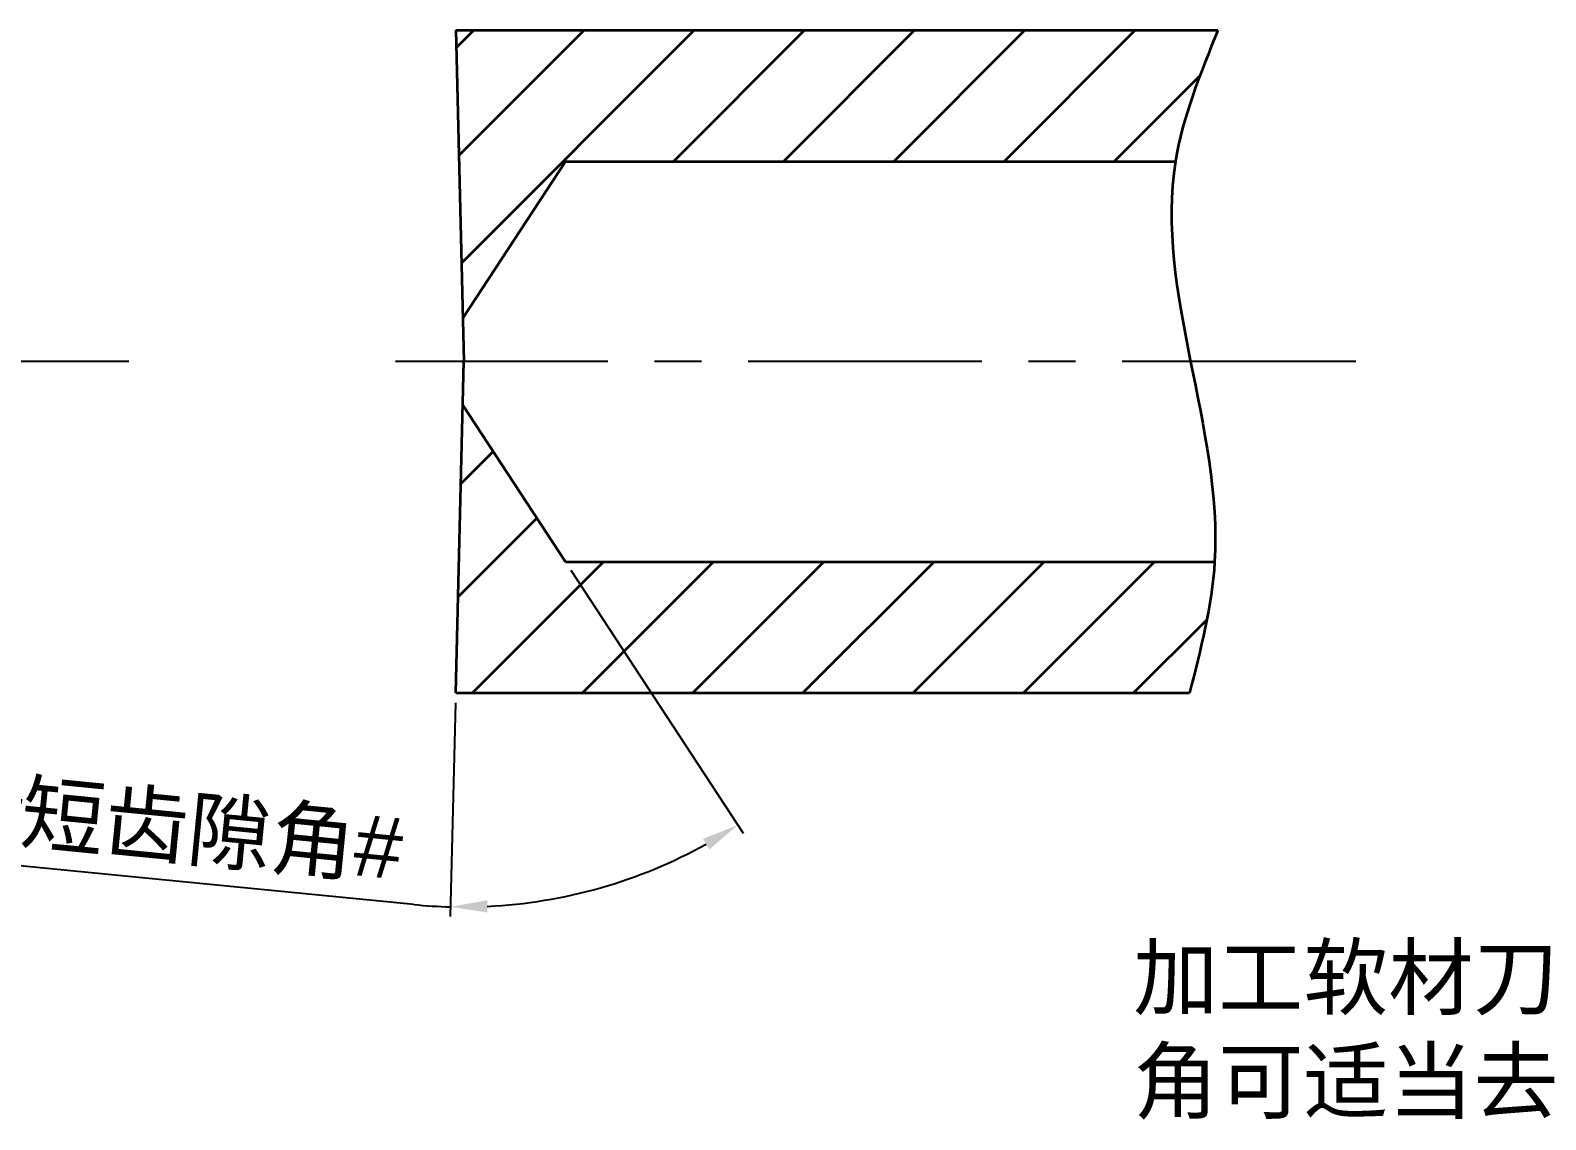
# Model space of a CAD drawing. Header units: inches. Extents: x 0 to 297, y 0 to 210.
# Drawn here: x 79.7 to 141.5, y 59.1 to 103.5 of the extents above; entities that cross this region are included whole.
import ezdxf

# ---------------------------------------------------------------- set-up
doc = ezdxf.new("R2010")
doc.units = ezdxf.units.IN
doc.header["$MEASUREMENT"] = 0
doc.linetypes.add('CENTER', pattern=[50.8, 31.75, -6.35, 6.35, -6.35])
doc.linetypes.add('JIS_09_08', pattern=[10.75, 8, -0.55, 0.55, -0.55, 0.55, -0.55])
doc.layers.add('中心线', color=2, linetype='JIS_09_08')
doc.layers.add('标注', color=3, linetype='Continuous')
doc.layers.add('轮廓', color=4, linetype='Continuous', lineweight=35)
doc.styles.get("Standard").update_dxf_attribs({"font": 'arial.ttf'})
doc.dimstyles.new('ISO-25-A', dxfattribs={"dimtxt": 2.5, "dimasz": 1.5, "dimexe": 0.4, "dimexo": 0.4, "dimgap": 0.4, "dimtad": 1, "dimdec": 3, "dimtxsty": 'Standard', "dimcen": 2.5, "dimclrd": 256, "dimclre": 256, "dimclrt": 256, "dimadec": 0, "dimazin": 0, "dimtfac": 1, "dimtdec": 3, "dimtmove": 0, "dimatfit": 3, "dimfxl": 1, "dimarcsym": 0})

# ---------------------------------------------------------------- blocks, each defined once
blk = doc.blocks.new('*D29')
at = {"layer": 'Defpoints', "color": 0, "transparency": 16777216}
for p in [(97.374, 88.213), (97.374, 88.213), (101.554, 81.823), (97.084, 76.483), (104.921, 69.204)]:
    blk.add_point(p, dxfattribs=at)
at = {"layer": '标注', "lineweight": -2, "transparency": 16777216}
for p, q in [((101.773, 81.488), (108.789, 70.763)), ((97.074, 76.083), (96.859, 67.367)), ((95.372, 67.859), (76.556, 69.711))]:
    blk.add_line(p, q, dxfattribs=at)
for start, end in [(272.787, 298.98736), (264.38054, 268.58377)]:
    blk.add_arc((97.374, 88.213), 20.452, start, end, dxfattribs=at)
at = {"layer": '标注', "transparency": 16777216}
for points in [[(107.156, 70.537), (107.415, 70.109), (108.57, 71.098)], [(98.372, 67.535), (98.366, 68.035), (96.869, 67.767)]]:
    blk.add_solid(points, dxfattribs=at)
at = {"layer": '标注', "transparency": 16777216, "insert": (86.165, 70.83), "char_height": 2.5, "attachment_point": 5, "rotation": 354.38054}
blk.add_mtext('#短齿隙角#', dxfattribs=at)

msp = doc.modelspace()

# ---------------------------------------------------------------- hatches: boundary and pattern name
at = {"layer": '轮廓'}
h = msp.add_hatch(dxfattribs=at)
h.set_pattern_fill('ANSI31', color=256)
h.set_pattern_definition([(45, (182.0507, 3.6213), (-2.245064, 2.245064), [])])
edge = h.paths.add_edge_path()
edge.add_line((97.0815, 103.4826), (97.3701, 91.7544))
edge.add_line((97.3701, 91.7544), (101.5513, 98.1426))
edge.add_line((101.5513, 98.1426), (126.4034, 98.1426))
edge.add_spline(control_points=[(126.4034, 98.1426), (126.6952, 99.9496), (127.413, 101.7161), (128.1308, 103.4826)], knot_values=[0, 0, 0, 0, 5.6125035, 5.6125035, 5.6125035, 5.6125035], degree=3, periodic=0)
edge.add_line((128.1308, 103.4826), (97.0815, 103.4826))
edge = h.paths.add_edge_path()
edge.add_line((101.5513, 81.8227), (97.3701, 88.2109))
edge.add_line((97.3701, 88.2109), (97.0815, 76.4826))
edge.add_line((97.0815, 76.4826), (126.9757, 76.4826))
edge.add_spline(control_points=[(126.9757, 76.4826), (127.4307, 78.2549), (127.8857, 80.0272), (127.9975, 81.8227)], knot_values=[0, 0, 0, 0, 5.4370065, 5.4370065, 5.4370065, 5.4370065], degree=3, periodic=0)
edge.add_line((127.9975, 81.8227), (101.5513, 81.8227))

# ---------------------------------------------------------------- linework, layer by layer
at = {"layer": '中心线', "linetype": 'CENTER', "ltscale": 0.3}
for p, q in [((83.7568, 89.9826), (44.6323, 89.9826)), ((133.7568, 89.9826), (94.6323, 89.9826))]:
    msp.add_line(p, q, dxfattribs=at)
at = {"layer": '轮廓'}
for p, q in [((97.0815, 103.4826), (97.4137, 89.9826)), ((97.0842, 103.4826), (128.1308, 103.4826)), ((97.3701, 91.7544), (101.5513, 98.1426)), ((101.5513, 98.1426), (126.4034, 98.1426)), ((97.0815, 76.4826), (97.4137, 89.9826)), ((97.3701, 88.2109), (101.5513, 81.8227)), ((101.5513, 81.8227), (127.9975, 81.8227)), ((97.0843, 76.4826), (126.9757, 76.4826))]:
    msp.add_line(p, q, dxfattribs=at)
msp.add_open_spline([(128.1308, 103.4826), (127.413, 101.7161), (124.5979, 94.7886), (129.258, 85.3724), (127.4307, 78.2549), (126.9757, 76.4826)], degree=3, knots=[0, 0, 0, 0, 5.6125035, 22.010109, 27.4471155, 27.4471155, 27.4471155, 27.4471155], dxfattribs=at)

# ---------------------------------------------------------------- texts
at = {"insert": (124.6827, 66.1708), "char_height": 2.53935, "width": 26.784822, "attachment_point": 1}
msp.add_mtext('{\\f宋体|b0|i0|c134|p2;加工软材刀尖倒角可适当去除}', dxfattribs=at)

# ---------------------------------------------------------------- dimensions: what is measured, and where the dimension line sits
at = {"layer": '标注'}
dim = msp.add_angular_dim_2l(base=(104.9213, 69.2044), line1=((97.3743, 88.2126), (101.5543, 81.8226)), line2=((97.3743, 88.2126), (97.0843, 76.4826)), text='#短齿隙角#', dimstyle='ISO-25-A', dxfattribs=at)
dim.commit()
dim.dimension.update_dxf_attribs({"geometry": '*D29', "text_midpoint": (86.1652, 70.83)})

doc.saveas('drawing.dxf')
